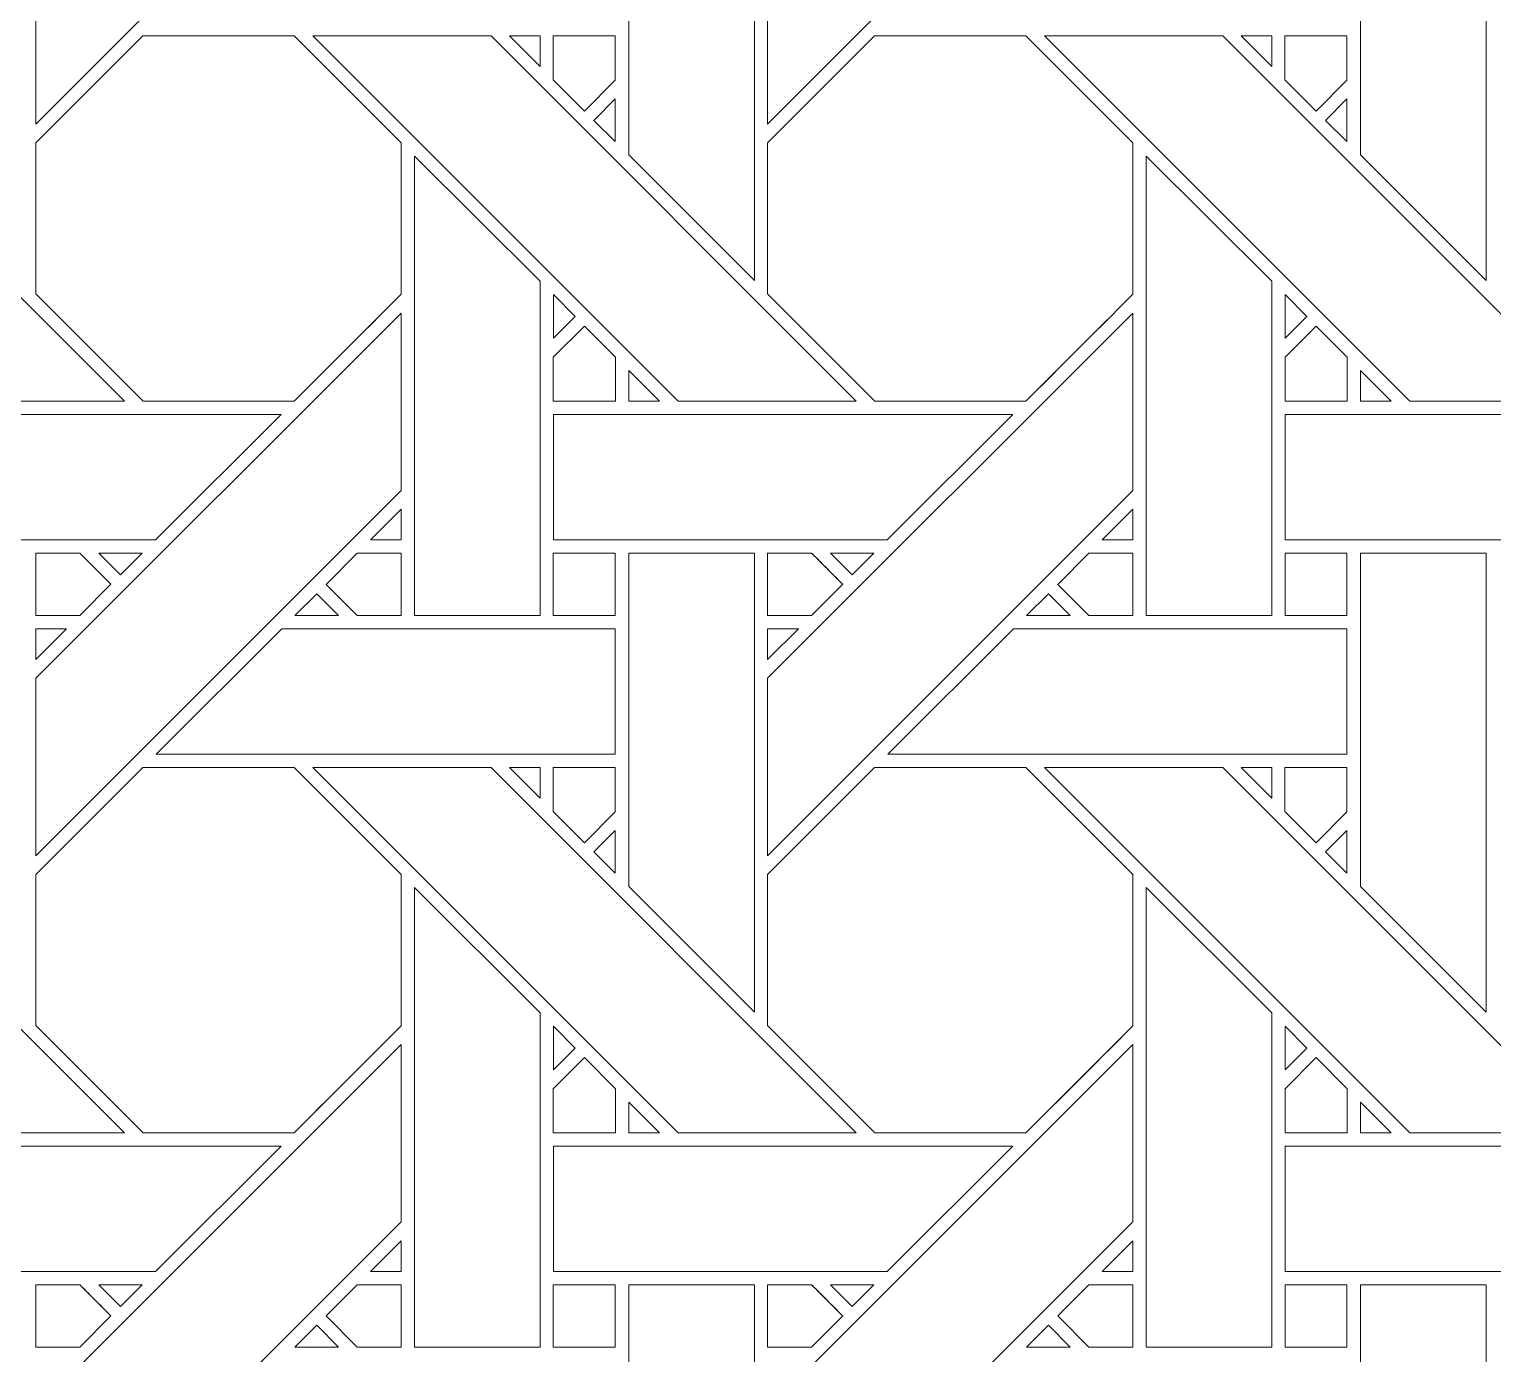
# Model space of a CAD drawing. Header units: inches. Extents: x 6.4 to 18.4, y 3.1 to 15.1.
# Drawn here: x 8.817 to 10.714, y 6.2 to 7.917 of the extents above; entities that cross this region are included whole.
import ezdxf

# ---------------------------------------------------------------- set-up
doc = ezdxf.new("R2010")
doc.units = ezdxf.units.IN
doc.header["$MEASUREMENT"] = 0
doc.layers.add('Design', color=7, linetype='Continuous', lineweight=0)

msp = doc.modelspace()

# ---------------------------------------------------------------- linework, layer by layer
at = {"layer": 'Design'}
for points, knots in [([(12.3829, 15.0948), (9.0691, 15.0948), (6.3829, 12.4085), (6.3829, 9.0948), (6.3829, 5.7811), (9.0691, 3.0948), (12.3829, 3.0948), (15.6966, 3.0948), (18.3829, 5.7811), (18.3829, 9.0948), (18.3829, 12.4085), (15.6966, 15.0948), (12.3829, 15.0948)], [0, 0, 0, 0, 1, 1, 1, 2, 2, 2, 3, 3, 3, 4, 4, 4, 4]), ([(7.1147, 9.1386), (7.1147, 9.1386), (7.1147, 9.0948), (7.1147, 9.0948), (7.1147, 6.1852), (9.4733, 3.8266), (12.3829, 3.8266), (15.2764, 3.8266), (17.6251, 6.1594), (17.6508, 9.0469), (17.6509, 9.0551), (17.651, 9.1386), (17.651, 9.1386), (17.651, 9.1386), (7.1147, 9.1386), (7.1147, 9.1386)], [0, 0, 0, 0, 1, 1, 1, 2, 2, 2, 3, 3, 3, 4, 4, 4, 5, 5, 5, 5]), ([(9.2992, 8.2679), (9.2992, 8.2679), (8.8255, 7.7943), (8.8255, 7.7943), (8.8255, 7.7943), (8.8255, 8.0244), (8.8255, 8.0244), (8.8255, 8.0244), (9.2992, 8.498), (9.2992, 8.498), (9.2992, 8.498), (9.2992, 8.2679), (9.2992, 8.2679)], [0, 0, 0, 0, 1, 1, 1, 2, 2, 2, 3, 3, 3, 4, 4, 4, 4]), ([(10.2479, 8.2679), (10.2479, 8.2679), (9.7742, 7.7943), (9.7742, 7.7943), (9.7742, 7.7943), (9.7742, 8.0244), (9.7742, 8.0244), (9.7742, 8.0244), (10.2479, 8.498), (10.2479, 8.498), (10.2479, 8.498), (10.2479, 8.2679), (10.2479, 8.2679)], [0, 0, 0, 0, 1, 1, 1, 2, 2, 2, 3, 3, 3, 4, 4, 4, 4]), ([(9.5942, 7.7543), (9.5942, 7.7543), (9.5942, 8.1865), (9.5942, 8.1865), (9.5942, 8.1865), (9.7571, 8.1865), (9.7571, 8.1865), (9.7571, 8.1865), (9.7571, 7.5914), (9.7571, 7.5914), (9.7571, 7.5914), (9.5942, 7.7543), (9.5942, 7.7543)], [0, 0, 0, 0, 1, 1, 1, 2, 2, 2, 3, 3, 3, 4, 4, 4, 4]), ([(10.5429, 7.7543), (10.5429, 7.7543), (10.5429, 8.1865), (10.5429, 8.1865), (10.5429, 8.1865), (10.7058, 8.1865), (10.7058, 8.1865), (10.7058, 8.1865), (10.7058, 7.5914), (10.7058, 7.5914), (10.7058, 7.5914), (10.5429, 7.7543), (10.5429, 7.7543)], [0, 0, 0, 0, 1, 1, 1, 2, 2, 2, 3, 3, 3, 4, 4, 4, 4]), ([(8.9405, 7.435), (8.9405, 7.435), (8.7095, 7.435), (8.7095, 7.435), (8.7095, 7.435), (8.2359, 7.9086), (8.2359, 7.9086), (8.2359, 7.9086), (8.4669, 7.9086), (8.4669, 7.9086), (8.4669, 7.9086), (8.9405, 7.435), (8.9405, 7.435)], [0, 0, 0, 0, 1, 1, 1, 2, 2, 2, 3, 3, 3, 4, 4, 4, 4]), ([(9.1604, 7.435), (9.1604, 7.435), (8.9647, 7.435), (8.9647, 7.435), (8.9647, 7.435), (8.8255, 7.5742), (8.8255, 7.5742), (8.8255, 7.5742), (8.8255, 7.7699), (8.8255, 7.7699), (8.8255, 7.7699), (8.9642, 7.9086), (8.9642, 7.9086), (8.9642, 7.9086), (9.1604, 7.9086), (9.1604, 7.9086), (9.1604, 7.9086), (9.2991, 7.7699), (9.2991, 7.7699), (9.2991, 7.7699), (9.2991, 7.5737), (9.2991, 7.5737), (9.2813, 7.5557), (9.1694, 7.444), (9.1604, 7.435)], [0, 0, 0, 0, 1, 1, 1, 2, 2, 2, 3, 3, 3, 4, 4, 4, 5, 5, 5, 6, 6, 6, 7, 7, 7, 8, 8, 8, 8]), ([(9.1604, 7.9086), (9.1604, 7.9086), (9.2991, 7.7699), (9.2991, 7.7699), (9.2991, 7.7699), (9.2991, 7.5737), (9.2991, 7.5737), (9.2812, 7.5556), (9.1693, 7.4439), (9.1604, 7.435), (9.1604, 7.435), (8.9647, 7.435), (8.9647, 7.435), (8.9647, 7.435), (8.8255, 7.5742), (8.8255, 7.5742), (8.8255, 7.5742), (8.8255, 7.7699), (8.8255, 7.7699), (8.8255, 7.7699), (8.9642, 7.9086), (8.9642, 7.9086), (8.9642, 7.9086), (9.1604, 7.9086), (9.1604, 7.9086)], [0, 0, 0, 0, 1, 1, 1, 2, 2, 2, 3, 3, 3, 4, 4, 4, 5, 5, 5, 6, 6, 6, 7, 7, 7, 8, 8, 8, 8]), ([(9.8892, 7.435), (9.8892, 7.435), (9.6582, 7.435), (9.6582, 7.435), (9.6582, 7.435), (9.1846, 7.9086), (9.1846, 7.9086), (9.1846, 7.9086), (9.4156, 7.9086), (9.4156, 7.9086), (9.4156, 7.9086), (9.8892, 7.435), (9.8892, 7.435)], [0, 0, 0, 0, 1, 1, 1, 2, 2, 2, 3, 3, 3, 4, 4, 4, 4]), ([(9.4397, 7.9086), (9.4397, 7.9086), (9.4791, 7.9086), (9.4791, 7.9086), (9.4791, 7.9086), (9.4791, 7.8688), (9.4791, 7.8688), (9.4791, 7.8688), (9.4397, 7.9086), (9.4397, 7.9086)], [0, 0, 0, 0, 1, 1, 1, 2, 2, 2, 3, 3, 3, 3]), ([(9.4963, 7.8514), (9.4963, 7.8514), (9.4963, 7.9086), (9.4963, 7.9086), (9.4963, 7.9086), (9.5766, 7.9086), (9.5766, 7.9086), (9.5766, 7.9086), (9.5766, 7.851), (9.5766, 7.851), (9.5766, 7.851), (9.5366, 7.8111), (9.5366, 7.8111), (9.5366, 7.8111), (9.4963, 7.8514), (9.4963, 7.8514)], [0, 0, 0, 0, 1, 1, 1, 2, 2, 2, 3, 3, 3, 4, 4, 4, 5, 5, 5, 5]), ([(9.5766, 7.851), (9.5766, 7.851), (9.5366, 7.8111), (9.5366, 7.8111), (9.5366, 7.8111), (9.4963, 7.8514), (9.4963, 7.8514), (9.4963, 7.8514), (9.4963, 7.9086), (9.4963, 7.9086), (9.4963, 7.9086), (9.5766, 7.9086), (9.5766, 7.9086), (9.5766, 7.9086), (9.5766, 7.851), (9.5766, 7.851)], [0, 0, 0, 0, 1, 1, 1, 2, 2, 2, 3, 3, 3, 4, 4, 4, 5, 5, 5, 5]), ([(10.1091, 7.435), (10.1091, 7.435), (9.9134, 7.435), (9.9134, 7.435), (9.9134, 7.435), (9.7742, 7.5742), (9.7742, 7.5742), (9.7742, 7.5742), (9.7742, 7.7699), (9.7742, 7.7699), (9.7742, 7.7699), (9.9129, 7.9086), (9.9129, 7.9086), (9.9129, 7.9086), (10.1091, 7.9086), (10.1091, 7.9086), (10.1091, 7.9086), (10.2478, 7.7699), (10.2478, 7.7699), (10.2478, 7.7699), (10.2478, 7.5737), (10.2478, 7.5737), (10.23, 7.5557), (10.1181, 7.444), (10.1091, 7.435)], [0, 0, 0, 0, 1, 1, 1, 2, 2, 2, 3, 3, 3, 4, 4, 4, 5, 5, 5, 6, 6, 6, 7, 7, 7, 8, 8, 8, 8]), ([(10.1091, 7.9086), (10.1091, 7.9086), (10.2478, 7.7699), (10.2478, 7.7699), (10.2478, 7.7699), (10.2478, 7.5737), (10.2478, 7.5737), (10.2301, 7.5558), (10.1182, 7.444), (10.1091, 7.435), (10.1091, 7.435), (9.9134, 7.435), (9.9134, 7.435), (9.9134, 7.435), (9.7742, 7.5742), (9.7742, 7.5742), (9.7742, 7.5742), (9.7742, 7.7699), (9.7742, 7.7699), (9.7742, 7.7699), (9.9129, 7.9086), (9.9129, 7.9086), (9.9129, 7.9086), (10.1091, 7.9086), (10.1091, 7.9086)], [0, 0, 0, 0, 1, 1, 1, 2, 2, 2, 3, 3, 3, 4, 4, 4, 5, 5, 5, 6, 6, 6, 7, 7, 7, 8, 8, 8, 8]), ([(10.838, 7.435), (10.838, 7.435), (10.6069, 7.435), (10.6069, 7.435), (10.6069, 7.435), (10.1334, 7.9086), (10.1334, 7.9086), (10.1334, 7.9086), (10.3643, 7.9086), (10.3643, 7.9086), (10.3643, 7.9086), (10.838, 7.435), (10.838, 7.435)], [0, 0, 0, 0, 1, 1, 1, 2, 2, 2, 3, 3, 3, 4, 4, 4, 4]), ([(10.3884, 7.9086), (10.3884, 7.9086), (10.4279, 7.9086), (10.4279, 7.9086), (10.4279, 7.9086), (10.4279, 7.8688), (10.4279, 7.8688), (10.4279, 7.8688), (10.3884, 7.9086), (10.3884, 7.9086)], [0, 0, 0, 0, 1, 1, 1, 2, 2, 2, 3, 3, 3, 3]), ([(10.5253, 7.9086), (10.5253, 7.9086), (10.5253, 7.851), (10.5253, 7.851), (10.5253, 7.851), (10.4854, 7.8111), (10.4854, 7.8111), (10.4854, 7.8111), (10.445, 7.8514), (10.445, 7.8514), (10.445, 7.8514), (10.445, 7.9086), (10.445, 7.9086), (10.445, 7.9086), (10.5253, 7.9086), (10.5253, 7.9086)], [0, 0, 0, 0, 1, 1, 1, 2, 2, 2, 3, 3, 3, 4, 4, 4, 5, 5, 5, 5]), ([(10.5253, 7.851), (10.5253, 7.851), (10.4854, 7.8111), (10.4854, 7.8111), (10.4854, 7.8111), (10.445, 7.8514), (10.445, 7.8514), (10.445, 7.8514), (10.445, 7.9086), (10.445, 7.9086), (10.445, 7.9086), (10.5253, 7.9086), (10.5253, 7.9086), (10.5253, 7.9086), (10.5253, 7.851), (10.5253, 7.851)], [0, 0, 0, 0, 1, 1, 1, 2, 2, 2, 3, 3, 3, 4, 4, 4, 5, 5, 5, 5]), ([(9.5766, 7.8268), (9.5766, 7.8268), (9.5766, 7.7716), (9.5766, 7.7716), (9.5766, 7.7716), (9.5488, 7.799), (9.5488, 7.799), (9.5488, 7.799), (9.5766, 7.8268), (9.5766, 7.8268)], [0, 0, 0, 0, 1, 1, 1, 2, 2, 2, 3, 3, 3, 3]), ([(10.5253, 7.8268), (10.5253, 7.8268), (10.5253, 7.7716), (10.5253, 7.7716), (10.5253, 7.7716), (10.4976, 7.799), (10.4976, 7.799), (10.4976, 7.799), (10.5253, 7.8268), (10.5253, 7.8268)], [0, 0, 0, 0, 1, 1, 1, 2, 2, 2, 3, 3, 3, 3]), ([(9.3163, 7.157), (9.3163, 7.157), (9.3163, 7.7528), (9.3163, 7.7528), (9.3163, 7.7528), (9.4791, 7.5906), (9.4791, 7.5906), (9.4791, 7.5906), (9.4791, 7.157), (9.4791, 7.157), (9.4791, 7.157), (9.3163, 7.157), (9.3163, 7.157)], [0, 0, 0, 0, 1, 1, 1, 2, 2, 2, 3, 3, 3, 4, 4, 4, 4]), ([(10.265, 7.157), (10.265, 7.157), (10.265, 7.7528), (10.265, 7.7528), (10.265, 7.7528), (10.4278, 7.5906), (10.4278, 7.5906), (10.4278, 7.5906), (10.4278, 7.157), (10.4278, 7.157), (10.4278, 7.157), (10.265, 7.157), (10.265, 7.157)], [0, 0, 0, 0, 1, 1, 1, 2, 2, 2, 3, 3, 3, 4, 4, 4, 4]), ([(9.4964, 7.5164), (9.4964, 7.5164), (9.4964, 7.5732), (9.4964, 7.5732), (9.4964, 7.5732), (9.5246, 7.5446), (9.5246, 7.5446), (9.5246, 7.5446), (9.4964, 7.5164), (9.4964, 7.5164)], [0, 0, 0, 0, 1, 1, 1, 2, 2, 2, 3, 3, 3, 3]), ([(10.4451, 7.5164), (10.4451, 7.5164), (10.4451, 7.5732), (10.4451, 7.5732), (10.4451, 7.5732), (10.4733, 7.5446), (10.4733, 7.5446), (10.4733, 7.5446), (10.4451, 7.5164), (10.4451, 7.5164)], [0, 0, 0, 0, 1, 1, 1, 2, 2, 2, 3, 3, 3, 3]), ([(8.8255, 7.0756), (8.8255, 7.0756), (9.2992, 7.5492), (9.2992, 7.5492), (9.2992, 7.5492), (9.2992, 7.3192), (9.2992, 7.3192), (9.2992, 7.3192), (8.8255, 6.8455), (8.8255, 6.8455), (8.8255, 6.8455), (8.8255, 7.0756), (8.8255, 7.0756)], [0, 0, 0, 0, 1, 1, 1, 2, 2, 2, 3, 3, 3, 4, 4, 4, 4]), ([(10.2479, 7.3192), (10.2479, 7.3192), (9.7742, 6.8455), (9.7742, 6.8455), (9.7742, 6.8455), (9.7742, 7.0756), (9.7742, 7.0756), (9.7742, 7.0756), (10.2479, 7.5492), (10.2479, 7.5492), (10.2479, 7.5492), (10.2479, 7.3192), (10.2479, 7.3192)], [0, 0, 0, 0, 1, 1, 1, 2, 2, 2, 3, 3, 3, 4, 4, 4, 4]), ([(9.577, 7.4347), (9.577, 7.4347), (9.4963, 7.4347), (9.4963, 7.4347), (9.4963, 7.4347), (9.4963, 7.492), (9.4963, 7.492), (9.4963, 7.492), (9.5367, 7.5323), (9.5367, 7.5323), (9.5367, 7.5323), (9.577, 7.492), (9.577, 7.492), (9.577, 7.492), (9.577, 7.4347), (9.577, 7.4347)], [0, 0, 0, 0, 1, 1, 1, 2, 2, 2, 3, 3, 3, 4, 4, 4, 5, 5, 5, 5]), ([(9.5367, 7.5323), (9.5367, 7.5323), (9.577, 7.492), (9.577, 7.492), (9.577, 7.492), (9.577, 7.4347), (9.577, 7.4347), (9.577, 7.4347), (9.4963, 7.4347), (9.4963, 7.4347), (9.4963, 7.4347), (9.4963, 7.492), (9.4963, 7.492), (9.4963, 7.492), (9.5367, 7.5323), (9.5367, 7.5323)], [0, 0, 0, 0, 1, 1, 1, 2, 2, 2, 3, 3, 3, 4, 4, 4, 5, 5, 5, 5]), ([(10.5257, 7.4347), (10.5257, 7.4347), (10.4451, 7.4347), (10.4451, 7.4347), (10.4451, 7.4347), (10.4451, 7.492), (10.4451, 7.492), (10.4451, 7.492), (10.4854, 7.5323), (10.4854, 7.5323), (10.4854, 7.5323), (10.5257, 7.492), (10.5257, 7.492), (10.5257, 7.492), (10.5257, 7.4347), (10.5257, 7.4347)], [0, 0, 0, 0, 1, 1, 1, 2, 2, 2, 3, 3, 3, 4, 4, 4, 5, 5, 5, 5]), ([(10.4854, 7.5323), (10.4854, 7.5323), (10.5257, 7.492), (10.5257, 7.492), (10.5257, 7.492), (10.5257, 7.4347), (10.5257, 7.4347), (10.5257, 7.4347), (10.4451, 7.4347), (10.4451, 7.4347), (10.4451, 7.4347), (10.4451, 7.492), (10.4451, 7.492), (10.4451, 7.492), (10.4854, 7.5323), (10.4854, 7.5323)], [0, 0, 0, 0, 1, 1, 1, 2, 2, 2, 3, 3, 3, 4, 4, 4, 5, 5, 5, 5]), ([(9.5943, 7.4349), (9.5943, 7.4349), (9.5943, 7.4747), (9.5943, 7.4747), (9.5943, 7.4747), (9.634, 7.4349), (9.634, 7.4349), (9.634, 7.4349), (9.5943, 7.4349), (9.5943, 7.4349)], [0, 0, 0, 0, 1, 1, 1, 2, 2, 2, 3, 3, 3, 3]), ([(10.543, 7.4349), (10.543, 7.4349), (10.543, 7.4747), (10.543, 7.4747), (10.543, 7.4747), (10.5827, 7.4349), (10.5827, 7.4349), (10.5827, 7.4349), (10.543, 7.4349), (10.543, 7.4349)], [0, 0, 0, 0, 1, 1, 1, 2, 2, 2, 3, 3, 3, 3]), ([(8.5476, 7.255), (8.5476, 7.255), (8.5476, 7.4177), (8.5476, 7.4177), (8.5476, 7.4177), (9.1433, 7.4177), (9.1433, 7.4177), (9.1433, 7.4177), (8.9806, 7.255), (8.9806, 7.255), (8.9806, 7.255), (8.5476, 7.255), (8.5476, 7.255)], [0, 0, 0, 0, 1, 1, 1, 2, 2, 2, 3, 3, 3, 4, 4, 4, 4]), ([(10.0921, 7.4177), (10.0921, 7.4177), (9.9293, 7.255), (9.9293, 7.255), (9.9293, 7.255), (9.4964, 7.255), (9.4964, 7.255), (9.4964, 7.255), (9.4964, 7.4177), (9.4964, 7.4177), (9.4964, 7.4177), (10.0921, 7.4177), (10.0921, 7.4177)], [0, 0, 0, 0, 1, 1, 1, 2, 2, 2, 3, 3, 3, 4, 4, 4, 4]), ([(11.0408, 7.4177), (11.0408, 7.4177), (10.8781, 7.255), (10.8781, 7.255), (10.8781, 7.255), (10.4451, 7.255), (10.4451, 7.255), (10.4451, 7.255), (10.4451, 7.4177), (10.4451, 7.4177), (10.4451, 7.4177), (11.0408, 7.4177), (11.0408, 7.4177)], [0, 0, 0, 0, 1, 1, 1, 2, 2, 2, 3, 3, 3, 4, 4, 4, 4]), ([(9.2594, 7.255), (9.2594, 7.255), (9.2992, 7.2948), (9.2992, 7.2948), (9.2992, 7.2948), (9.2992, 7.255), (9.2992, 7.255), (9.2992, 7.255), (9.2594, 7.255), (9.2594, 7.255)], [0, 0, 0, 0, 1, 1, 1, 2, 2, 2, 3, 3, 3, 3]), ([(10.2479, 7.255), (10.2479, 7.255), (10.2081, 7.255), (10.2081, 7.255), (10.2081, 7.255), (10.2479, 7.2948), (10.2479, 7.2948), (10.2479, 7.2948), (10.2479, 7.255), (10.2479, 7.255)], [0, 0, 0, 0, 1, 1, 1, 2, 2, 2, 3, 3, 3, 3]), ([(8.8255, 7.2377), (8.8255, 7.2377), (8.8825, 7.2377), (8.8825, 7.2377), (8.8877, 7.2326), (8.9184, 7.2018), (8.9228, 7.1974), (8.9228, 7.1974), (8.8824, 7.1569), (8.8824, 7.1569), (8.8824, 7.1569), (8.8255, 7.1569), (8.8255, 7.1569), (8.8255, 7.1569), (8.8255, 7.2377), (8.8255, 7.2377)], [0, 0, 0, 0, 1, 1, 1, 2, 2, 2, 3, 3, 3, 4, 4, 4, 5, 5, 5, 5]), ([(8.9071, 7.2132), (8.913, 7.2073), (8.9187, 7.2015), (8.9228, 7.1974), (8.9228, 7.1974), (8.8824, 7.1569), (8.8824, 7.1569), (8.8824, 7.1569), (8.8255, 7.1569), (8.8255, 7.1569), (8.8255, 7.1569), (8.8255, 7.2377), (8.8255, 7.2377), (8.8255, 7.2377), (8.8825, 7.2377), (8.8825, 7.2377), (8.8879, 7.2324), (8.8978, 7.2225), (8.9071, 7.2132)], [0, 0, 0, 0, 1, 1, 1, 2, 2, 2, 3, 3, 3, 4, 4, 4, 5, 5, 5, 6, 6, 6, 6]), ([(8.9069, 7.2377), (8.9069, 7.2377), (8.9634, 7.2377), (8.9634, 7.2377), (8.9634, 7.2377), (8.9351, 7.2096), (8.9351, 7.2096), (8.9351, 7.2096), (8.9069, 7.2377), (8.9069, 7.2377)], [0, 0, 0, 0, 1, 1, 1, 2, 2, 2, 3, 3, 3, 3]), ([(9.2991, 7.1569), (9.2991, 7.1569), (9.242, 7.1569), (9.242, 7.1569), (9.242, 7.1569), (9.2017, 7.1973), (9.2017, 7.1973), (9.2017, 7.1973), (9.2421, 7.2377), (9.2421, 7.2377), (9.2421, 7.2377), (9.2991, 7.2377), (9.2991, 7.2377), (9.2991, 7.2377), (9.2991, 7.1569), (9.2991, 7.1569)], [0, 0, 0, 0, 1, 1, 1, 2, 2, 2, 3, 3, 3, 4, 4, 4, 5, 5, 5, 5]), ([(9.2017, 7.1973), (9.2017, 7.1973), (9.2421, 7.2377), (9.2421, 7.2377), (9.2421, 7.2377), (9.2991, 7.2377), (9.2991, 7.2377), (9.2991, 7.2377), (9.2991, 7.1569), (9.2991, 7.1569), (9.2991, 7.1569), (9.242, 7.1569), (9.242, 7.1569), (9.242, 7.1569), (9.2017, 7.1973), (9.2017, 7.1973)], [0, 0, 0, 0, 1, 1, 1, 2, 2, 2, 3, 3, 3, 4, 4, 4, 5, 5, 5, 5]), ([(9.4963, 7.1569), (9.4963, 7.1569), (9.4963, 7.2377), (9.4963, 7.2377), (9.4963, 7.2377), (9.5766, 7.2377), (9.5766, 7.2377), (9.5766, 7.2377), (9.5766, 7.1569), (9.5766, 7.1569), (9.5766, 7.1569), (9.4963, 7.1569), (9.4963, 7.1569)], [0, 0, 0, 0, 1, 1, 1, 2, 2, 2, 3, 3, 3, 4, 4, 4, 4]), ([(9.5766, 7.2377), (9.5766, 7.2377), (9.5766, 7.1569), (9.5766, 7.1569), (9.5766, 7.1569), (9.4963, 7.1569), (9.4963, 7.1569), (9.4963, 7.1569), (9.4963, 7.2377), (9.4963, 7.2377), (9.4963, 7.2377), (9.5766, 7.2377), (9.5766, 7.2377)], [0, 0, 0, 0, 1, 1, 1, 2, 2, 2, 3, 3, 3, 4, 4, 4, 4]), ([(9.7571, 7.2377), (9.7571, 7.2377), (9.7571, 6.6426), (9.7571, 6.6426), (9.7571, 6.6426), (9.5942, 6.8055), (9.5942, 6.8055), (9.5942, 6.8055), (9.5942, 7.2377), (9.5942, 7.2377), (9.5942, 7.2377), (9.7571, 7.2377), (9.7571, 7.2377)], [0, 0, 0, 0, 1, 1, 1, 2, 2, 2, 3, 3, 3, 4, 4, 4, 4]), ([(9.7742, 7.2377), (9.7742, 7.2377), (9.8313, 7.2377), (9.8313, 7.2377), (9.8364, 7.2326), (9.8672, 7.2018), (9.8716, 7.1974), (9.8716, 7.1974), (9.8312, 7.1569), (9.8312, 7.1569), (9.8312, 7.1569), (9.7742, 7.1569), (9.7742, 7.1569), (9.7742, 7.1569), (9.7742, 7.2377), (9.7742, 7.2377)], [0, 0, 0, 0, 1, 1, 1, 2, 2, 2, 3, 3, 3, 4, 4, 4, 5, 5, 5, 5]), ([(9.8716, 7.1974), (9.8716, 7.1974), (9.8312, 7.1569), (9.8312, 7.1569), (9.8312, 7.1569), (9.7742, 7.1569), (9.7742, 7.1569), (9.7742, 7.1569), (9.7742, 7.2377), (9.7742, 7.2377), (9.7742, 7.2377), (9.8313, 7.2377), (9.8313, 7.2377), (9.8367, 7.2323), (9.8716, 7.1974), (9.8716, 7.1974)], [0, 0, 0, 0, 1, 1, 1, 2, 2, 2, 3, 3, 3, 4, 4, 4, 5, 5, 5, 5]), ([(9.8556, 7.2377), (9.8556, 7.2377), (9.9121, 7.2377), (9.9121, 7.2377), (9.9121, 7.2377), (9.8838, 7.2096), (9.8838, 7.2096), (9.8838, 7.2096), (9.8556, 7.2377), (9.8556, 7.2377)], [0, 0, 0, 0, 1, 1, 1, 2, 2, 2, 3, 3, 3, 3]), ([(10.2479, 7.1569), (10.2479, 7.1569), (10.1907, 7.1569), (10.1907, 7.1569), (10.1907, 7.1569), (10.1504, 7.1973), (10.1504, 7.1973), (10.1504, 7.1973), (10.1908, 7.2377), (10.1908, 7.2377), (10.1908, 7.2377), (10.2479, 7.2377), (10.2479, 7.2377), (10.2479, 7.2377), (10.2479, 7.1569), (10.2479, 7.1569)], [0, 0, 0, 0, 1, 1, 1, 2, 2, 2, 3, 3, 3, 4, 4, 4, 5, 5, 5, 5]), ([(10.1504, 7.1973), (10.1504, 7.1973), (10.1908, 7.2377), (10.1908, 7.2377), (10.1908, 7.2377), (10.2479, 7.2377), (10.2479, 7.2377), (10.2479, 7.2377), (10.2479, 7.1569), (10.2479, 7.1569), (10.2479, 7.1569), (10.1907, 7.1569), (10.1907, 7.1569), (10.1907, 7.1569), (10.1504, 7.1973), (10.1504, 7.1973)], [0, 0, 0, 0, 1, 1, 1, 2, 2, 2, 3, 3, 3, 4, 4, 4, 5, 5, 5, 5]), ([(10.4451, 7.1569), (10.4451, 7.1569), (10.4451, 7.2377), (10.4451, 7.2377), (10.4451, 7.2377), (10.5253, 7.2377), (10.5253, 7.2377), (10.5253, 7.2377), (10.5253, 7.1569), (10.5253, 7.1569), (10.5253, 7.1569), (10.4451, 7.1569), (10.4451, 7.1569)], [0, 0, 0, 0, 1, 1, 1, 2, 2, 2, 3, 3, 3, 4, 4, 4, 4]), ([(10.5253, 7.2377), (10.5253, 7.2377), (10.5253, 7.1569), (10.5253, 7.1569), (10.5253, 7.1569), (10.4451, 7.1569), (10.4451, 7.1569), (10.4451, 7.1569), (10.4451, 7.2377), (10.4451, 7.2377), (10.4451, 7.2377), (10.5253, 7.2377), (10.5253, 7.2377)], [0, 0, 0, 0, 1, 1, 1, 2, 2, 2, 3, 3, 3, 4, 4, 4, 4]), ([(10.5429, 6.8055), (10.5429, 6.8055), (10.5429, 7.2377), (10.5429, 7.2377), (10.5429, 7.2377), (10.7058, 7.2377), (10.7058, 7.2377), (10.7058, 7.2377), (10.7058, 6.6426), (10.7058, 6.6426), (10.7058, 6.6426), (10.5429, 6.8055), (10.5429, 6.8055)], [0, 0, 0, 0, 1, 1, 1, 2, 2, 2, 3, 3, 3, 4, 4, 4, 4]), ([(9.2178, 7.157), (9.2178, 7.157), (9.1613, 7.157), (9.1613, 7.157), (9.1613, 7.157), (9.1896, 7.1852), (9.1896, 7.1852), (9.1896, 7.1852), (9.2178, 7.157), (9.2178, 7.157)], [0, 0, 0, 0, 1, 1, 1, 2, 2, 2, 3, 3, 3, 3]), ([(10.1666, 7.157), (10.1666, 7.157), (10.11, 7.157), (10.11, 7.157), (10.11, 7.157), (10.1383, 7.1852), (10.1383, 7.1852), (10.1383, 7.1852), (10.1666, 7.157), (10.1666, 7.157)], [0, 0, 0, 0, 1, 1, 1, 2, 2, 2, 3, 3, 3, 3]), ([(8.8653, 7.1398), (8.8653, 7.1398), (8.8255, 7.1), (8.8255, 7.1), (8.8255, 7.1), (8.8255, 7.1398), (8.8255, 7.1398), (8.8255, 7.1398), (8.8653, 7.1398), (8.8653, 7.1398)], [0, 0, 0, 0, 1, 1, 1, 2, 2, 2, 3, 3, 3, 3]), ([(9.1442, 7.1398), (9.1442, 7.1398), (9.5766, 7.1398), (9.5766, 7.1398), (9.5766, 7.1398), (9.5766, 6.977), (9.5766, 6.977), (9.5766, 6.977), (8.9813, 6.977), (8.9813, 6.977), (8.9813, 6.977), (9.1442, 7.1398), (9.1442, 7.1398)], [0, 0, 0, 0, 1, 1, 1, 2, 2, 2, 3, 3, 3, 4, 4, 4, 4]), ([(9.8141, 7.1398), (9.8141, 7.1398), (9.7742, 7.1), (9.7742, 7.1), (9.7742, 7.1), (9.7742, 7.1398), (9.7742, 7.1398), (9.7742, 7.1398), (9.8141, 7.1398), (9.8141, 7.1398)], [0, 0, 0, 0, 1, 1, 1, 2, 2, 2, 3, 3, 3, 3]), ([(10.5253, 7.1398), (10.5253, 7.1398), (10.5253, 6.977), (10.5253, 6.977), (10.5253, 6.977), (9.93, 6.977), (9.93, 6.977), (9.93, 6.977), (10.0929, 7.1398), (10.0929, 7.1398), (10.0929, 7.1398), (10.5253, 7.1398), (10.5253, 7.1398)], [0, 0, 0, 0, 1, 1, 1, 2, 2, 2, 3, 3, 3, 4, 4, 4, 4]), ([(8.2359, 6.9599), (8.2359, 6.9599), (8.4669, 6.9599), (8.4669, 6.9599), (8.4669, 6.9599), (8.9405, 6.4862), (8.9405, 6.4862), (8.9405, 6.4862), (8.7095, 6.4862), (8.7095, 6.4862), (8.7095, 6.4862), (8.2359, 6.9599), (8.2359, 6.9599)], [0, 0, 0, 0, 1, 1, 1, 2, 2, 2, 3, 3, 3, 4, 4, 4, 4]), ([(8.8255, 6.6255), (8.8255, 6.6255), (8.8255, 6.8211), (8.8255, 6.8211), (8.8255, 6.8211), (8.9642, 6.9598), (8.9642, 6.9598), (8.9642, 6.9598), (9.1604, 6.9598), (9.1604, 6.9598), (9.1604, 6.9598), (9.2991, 6.8211), (9.2991, 6.8211), (9.2991, 6.8211), (9.2991, 6.6249), (9.2991, 6.6249), (9.2813, 6.607), (9.1694, 6.4952), (9.1604, 6.4862), (9.1604, 6.4862), (8.9647, 6.4862), (8.9647, 6.4862), (8.9647, 6.4862), (8.8255, 6.6255), (8.8255, 6.6255)], [0, 0, 0, 0, 1, 1, 1, 2, 2, 2, 3, 3, 3, 4, 4, 4, 5, 5, 5, 6, 6, 6, 7, 7, 7, 8, 8, 8, 8]), ([(8.8255, 6.8211), (8.8255, 6.8211), (8.9642, 6.9598), (8.9642, 6.9598), (8.9642, 6.9598), (9.1604, 6.9598), (9.1604, 6.9598), (9.1604, 6.9598), (9.2991, 6.8211), (9.2991, 6.8211), (9.2991, 6.8211), (9.2991, 6.6249), (9.2991, 6.6249), (9.2811, 6.6068), (9.1693, 6.4951), (9.1604, 6.4862), (9.1604, 6.4862), (8.9647, 6.4862), (8.9647, 6.4862), (8.9647, 6.4862), (8.8255, 6.6255), (8.8255, 6.6255), (8.8255, 6.6255), (8.8255, 6.8211), (8.8255, 6.8211)], [0, 0, 0, 0, 1, 1, 1, 2, 2, 2, 3, 3, 3, 4, 4, 4, 5, 5, 5, 6, 6, 6, 7, 7, 7, 8, 8, 8, 8]), ([(9.1846, 6.9599), (9.1846, 6.9599), (9.4156, 6.9599), (9.4156, 6.9599), (9.4156, 6.9599), (9.8892, 6.4862), (9.8892, 6.4862), (9.8892, 6.4862), (9.6582, 6.4862), (9.6582, 6.4862), (9.6582, 6.4862), (9.1846, 6.9599), (9.1846, 6.9599)], [0, 0, 0, 0, 1, 1, 1, 2, 2, 2, 3, 3, 3, 4, 4, 4, 4]), ([(9.4791, 6.9599), (9.4791, 6.9599), (9.4791, 6.92), (9.4791, 6.92), (9.4791, 6.92), (9.4397, 6.9599), (9.4397, 6.9599), (9.4397, 6.9599), (9.4791, 6.9599), (9.4791, 6.9599)], [0, 0, 0, 0, 1, 1, 1, 2, 2, 2, 3, 3, 3, 3]), ([(9.4963, 6.9027), (9.4963, 6.9027), (9.4963, 6.9599), (9.4963, 6.9599), (9.4963, 6.9599), (9.5766, 6.9599), (9.5766, 6.9599), (9.5766, 6.9599), (9.5766, 6.9023), (9.5766, 6.9023), (9.5766, 6.9023), (9.5366, 6.8623), (9.5366, 6.8623), (9.5366, 6.8623), (9.4963, 6.9027), (9.4963, 6.9027)], [0, 0, 0, 0, 1, 1, 1, 2, 2, 2, 3, 3, 3, 4, 4, 4, 5, 5, 5, 5]), ([(9.5366, 6.8623), (9.5366, 6.8623), (9.4963, 6.9027), (9.4963, 6.9027), (9.4963, 6.9027), (9.4963, 6.9599), (9.4963, 6.9599), (9.4963, 6.9599), (9.5766, 6.9599), (9.5766, 6.9599), (9.5766, 6.9599), (9.5766, 6.9023), (9.5766, 6.9023), (9.5766, 6.9023), (9.5366, 6.8623), (9.5366, 6.8623)], [0, 0, 0, 0, 1, 1, 1, 2, 2, 2, 3, 3, 3, 4, 4, 4, 5, 5, 5, 5]), ([(10.1091, 6.4862), (10.1091, 6.4862), (9.9134, 6.4862), (9.9134, 6.4862), (9.9134, 6.4862), (9.7742, 6.6255), (9.7742, 6.6255), (9.7742, 6.6255), (9.7742, 6.8211), (9.7742, 6.8211), (9.7742, 6.8211), (9.9129, 6.9598), (9.9129, 6.9598), (9.9129, 6.9598), (10.1091, 6.9598), (10.1091, 6.9598), (10.1091, 6.9598), (10.2478, 6.8211), (10.2478, 6.8211), (10.2478, 6.8211), (10.2478, 6.6249), (10.2478, 6.6249), (10.23, 6.607), (10.1181, 6.4952), (10.1091, 6.4862)], [0, 0, 0, 0, 1, 1, 1, 2, 2, 2, 3, 3, 3, 4, 4, 4, 5, 5, 5, 6, 6, 6, 7, 7, 7, 8, 8, 8, 8]), ([(9.7742, 6.6255), (9.7742, 6.6255), (9.7742, 6.8211), (9.7742, 6.8211), (9.7742, 6.8211), (9.9129, 6.9598), (9.9129, 6.9598), (9.9129, 6.9598), (10.1091, 6.9598), (10.1091, 6.9598), (10.1091, 6.9598), (10.2478, 6.8211), (10.2478, 6.8211), (10.2478, 6.8211), (10.2478, 6.6249), (10.2478, 6.6249), (10.2297, 6.6066), (10.1178, 6.4949), (10.1091, 6.4862), (10.1091, 6.4862), (9.9134, 6.4862), (9.9134, 6.4862), (9.9134, 6.4862), (9.7742, 6.6255), (9.7742, 6.6255)], [0, 0, 0, 0, 1, 1, 1, 2, 2, 2, 3, 3, 3, 4, 4, 4, 5, 5, 5, 6, 6, 6, 7, 7, 7, 8, 8, 8, 8]), ([(10.1334, 6.9599), (10.1334, 6.9599), (10.3643, 6.9599), (10.3643, 6.9599), (10.3643, 6.9599), (10.838, 6.4862), (10.838, 6.4862), (10.838, 6.4862), (10.6069, 6.4862), (10.6069, 6.4862), (10.6069, 6.4862), (10.1334, 6.9599), (10.1334, 6.9599)], [0, 0, 0, 0, 1, 1, 1, 2, 2, 2, 3, 3, 3, 4, 4, 4, 4]), ([(10.3884, 6.9599), (10.3884, 6.9599), (10.4279, 6.9599), (10.4279, 6.9599), (10.4279, 6.9599), (10.4279, 6.9201), (10.4279, 6.9201), (10.4279, 6.9201), (10.3884, 6.9599), (10.3884, 6.9599)], [0, 0, 0, 0, 1, 1, 1, 2, 2, 2, 3, 3, 3, 3]), ([(10.5253, 6.9599), (10.5253, 6.9599), (10.5253, 6.9023), (10.5253, 6.9023), (10.5253, 6.9023), (10.4854, 6.8623), (10.4854, 6.8623), (10.4854, 6.8623), (10.445, 6.9027), (10.445, 6.9027), (10.445, 6.9027), (10.445, 6.9599), (10.445, 6.9599), (10.445, 6.9599), (10.5253, 6.9599), (10.5253, 6.9599)], [0, 0, 0, 0, 1, 1, 1, 2, 2, 2, 3, 3, 3, 4, 4, 4, 5, 5, 5, 5]), ([(10.5253, 6.9023), (10.5253, 6.9023), (10.4854, 6.8623), (10.4854, 6.8623), (10.4854, 6.8623), (10.445, 6.9027), (10.445, 6.9027), (10.445, 6.9027), (10.445, 6.9599), (10.445, 6.9599), (10.445, 6.9599), (10.5253, 6.9599), (10.5253, 6.9599), (10.5253, 6.9599), (10.5253, 6.9023), (10.5253, 6.9023)], [0, 0, 0, 0, 1, 1, 1, 2, 2, 2, 3, 3, 3, 4, 4, 4, 5, 5, 5, 5]), ([(9.5766, 6.878), (9.5766, 6.878), (9.5766, 6.8229), (9.5766, 6.8229), (9.5766, 6.8229), (9.5488, 6.8503), (9.5488, 6.8503), (9.5488, 6.8503), (9.5766, 6.878), (9.5766, 6.878)], [0, 0, 0, 0, 1, 1, 1, 2, 2, 2, 3, 3, 3, 3]), ([(10.5253, 6.878), (10.5253, 6.878), (10.5253, 6.8229), (10.5253, 6.8229), (10.5253, 6.8229), (10.4976, 6.8503), (10.4976, 6.8503), (10.4976, 6.8503), (10.5253, 6.878), (10.5253, 6.878)], [0, 0, 0, 0, 1, 1, 1, 2, 2, 2, 3, 3, 3, 3]), ([(9.4791, 6.6419), (9.4791, 6.6419), (9.4791, 6.2082), (9.4791, 6.2082), (9.4791, 6.2082), (9.3163, 6.2082), (9.3163, 6.2082), (9.3163, 6.2082), (9.3163, 6.8041), (9.3163, 6.8041), (9.3163, 6.8041), (9.4791, 6.6419), (9.4791, 6.6419)], [0, 0, 0, 0, 1, 1, 1, 2, 2, 2, 3, 3, 3, 4, 4, 4, 4]), ([(10.4278, 6.6419), (10.4278, 6.6419), (10.4278, 6.2082), (10.4278, 6.2082), (10.4278, 6.2082), (10.265, 6.2082), (10.265, 6.2082), (10.265, 6.2082), (10.265, 6.8041), (10.265, 6.8041), (10.265, 6.8041), (10.4278, 6.6419), (10.4278, 6.6419)], [0, 0, 0, 0, 1, 1, 1, 2, 2, 2, 3, 3, 3, 4, 4, 4, 4]), ([(9.4964, 6.5677), (9.4964, 6.5677), (9.4964, 6.6244), (9.4964, 6.6244), (9.4964, 6.6244), (9.5246, 6.5958), (9.5246, 6.5958), (9.5246, 6.5958), (9.4964, 6.5677), (9.4964, 6.5677)], [0, 0, 0, 0, 1, 1, 1, 2, 2, 2, 3, 3, 3, 3]), ([(10.4733, 6.5958), (10.4733, 6.5958), (10.4451, 6.5677), (10.4451, 6.5677), (10.4451, 6.5677), (10.4451, 6.6244), (10.4451, 6.6244), (10.4451, 6.6244), (10.4733, 6.5958), (10.4733, 6.5958)], [0, 0, 0, 0, 1, 1, 1, 2, 2, 2, 3, 3, 3, 3]), ([(8.8255, 6.1269), (8.8255, 6.1269), (9.2992, 6.6005), (9.2992, 6.6005), (9.2992, 6.6005), (9.2992, 6.3705), (9.2992, 6.3705), (9.2992, 6.3705), (8.8255, 5.8968), (8.8255, 5.8968), (8.8255, 5.8968), (8.8255, 6.1269), (8.8255, 6.1269)], [0, 0, 0, 0, 1, 1, 1, 2, 2, 2, 3, 3, 3, 4, 4, 4, 4]), ([(9.7742, 6.1269), (9.7742, 6.1269), (10.2479, 6.6005), (10.2479, 6.6005), (10.2479, 6.6005), (10.2479, 6.3705), (10.2479, 6.3705), (10.2479, 6.3705), (9.7742, 5.8968), (9.7742, 5.8968), (9.7742, 5.8968), (9.7742, 6.1269), (9.7742, 6.1269)], [0, 0, 0, 0, 1, 1, 1, 2, 2, 2, 3, 3, 3, 4, 4, 4, 4]), ([(9.577, 6.486), (9.577, 6.486), (9.4963, 6.486), (9.4963, 6.486), (9.4963, 6.486), (9.4963, 6.5433), (9.4963, 6.5433), (9.4963, 6.5433), (9.5367, 6.5836), (9.5367, 6.5836), (9.5367, 6.5836), (9.577, 6.5433), (9.577, 6.5433), (9.577, 6.5433), (9.577, 6.486), (9.577, 6.486)], [0, 0, 0, 0, 1, 1, 1, 2, 2, 2, 3, 3, 3, 4, 4, 4, 5, 5, 5, 5]), ([(9.5367, 6.5836), (9.5367, 6.5836), (9.577, 6.5433), (9.577, 6.5433), (9.577, 6.5433), (9.577, 6.486), (9.577, 6.486), (9.577, 6.486), (9.4963, 6.486), (9.4963, 6.486), (9.4963, 6.486), (9.4963, 6.5433), (9.4963, 6.5433), (9.4963, 6.5433), (9.5367, 6.5836), (9.5367, 6.5836)], [0, 0, 0, 0, 1, 1, 1, 2, 2, 2, 3, 3, 3, 4, 4, 4, 5, 5, 5, 5]), ([(10.5257, 6.486), (10.5257, 6.486), (10.4451, 6.486), (10.4451, 6.486), (10.4451, 6.486), (10.4451, 6.5433), (10.4451, 6.5433), (10.4451, 6.5433), (10.4854, 6.5836), (10.4854, 6.5836), (10.4854, 6.5836), (10.5257, 6.5433), (10.5257, 6.5433), (10.5257, 6.5433), (10.5257, 6.486), (10.5257, 6.486)], [0, 0, 0, 0, 1, 1, 1, 2, 2, 2, 3, 3, 3, 4, 4, 4, 5, 5, 5, 5]), ([(10.4451, 6.5433), (10.4451, 6.5433), (10.4854, 6.5836), (10.4854, 6.5836), (10.4854, 6.5836), (10.5257, 6.5433), (10.5257, 6.5433), (10.5257, 6.5433), (10.5257, 6.486), (10.5257, 6.486), (10.5257, 6.486), (10.4451, 6.486), (10.4451, 6.486), (10.4451, 6.486), (10.4451, 6.5433), (10.4451, 6.5433)], [0, 0, 0, 0, 1, 1, 1, 2, 2, 2, 3, 3, 3, 4, 4, 4, 5, 5, 5, 5]), ([(9.634, 6.4862), (9.634, 6.4862), (9.5943, 6.4862), (9.5943, 6.4862), (9.5943, 6.4862), (9.5943, 6.526), (9.5943, 6.526), (9.5943, 6.526), (9.634, 6.4862), (9.634, 6.4862)], [0, 0, 0, 0, 1, 1, 1, 2, 2, 2, 3, 3, 3, 3]), ([(10.5827, 6.4862), (10.5827, 6.4862), (10.543, 6.4862), (10.543, 6.4862), (10.543, 6.4862), (10.543, 6.526), (10.543, 6.526), (10.543, 6.526), (10.5827, 6.4862), (10.5827, 6.4862)], [0, 0, 0, 0, 1, 1, 1, 2, 2, 2, 3, 3, 3, 3]), ([(8.5476, 6.3063), (8.5476, 6.3063), (8.5476, 6.469), (8.5476, 6.469), (8.5476, 6.469), (9.1433, 6.469), (9.1433, 6.469), (9.1433, 6.469), (8.9806, 6.3063), (8.9806, 6.3063), (8.9806, 6.3063), (8.5476, 6.3063), (8.5476, 6.3063)], [0, 0, 0, 0, 1, 1, 1, 2, 2, 2, 3, 3, 3, 4, 4, 4, 4]), ([(9.4964, 6.3063), (9.4964, 6.3063), (9.4964, 6.469), (9.4964, 6.469), (9.4964, 6.469), (10.0921, 6.469), (10.0921, 6.469), (10.0921, 6.469), (9.9293, 6.3063), (9.9293, 6.3063), (9.9293, 6.3063), (9.4964, 6.3063), (9.4964, 6.3063)], [0, 0, 0, 0, 1, 1, 1, 2, 2, 2, 3, 3, 3, 4, 4, 4, 4]), ([(10.4451, 6.3063), (10.4451, 6.3063), (10.4451, 6.469), (10.4451, 6.469), (10.4451, 6.469), (11.0408, 6.469), (11.0408, 6.469), (11.0408, 6.469), (10.8781, 6.3063), (10.8781, 6.3063), (10.8781, 6.3063), (10.4451, 6.3063), (10.4451, 6.3063)], [0, 0, 0, 0, 1, 1, 1, 2, 2, 2, 3, 3, 3, 4, 4, 4, 4]), ([(9.2594, 6.3063), (9.2594, 6.3063), (9.2992, 6.3461), (9.2992, 6.3461), (9.2992, 6.3461), (9.2992, 6.3063), (9.2992, 6.3063), (9.2992, 6.3063), (9.2594, 6.3063), (9.2594, 6.3063)], [0, 0, 0, 0, 1, 1, 1, 2, 2, 2, 3, 3, 3, 3]), ([(10.2081, 6.3063), (10.2081, 6.3063), (10.2479, 6.3461), (10.2479, 6.3461), (10.2479, 6.3461), (10.2479, 6.3063), (10.2479, 6.3063), (10.2479, 6.3063), (10.2081, 6.3063), (10.2081, 6.3063)], [0, 0, 0, 0, 1, 1, 1, 2, 2, 2, 3, 3, 3, 3]), ([(8.8255, 6.289), (8.8255, 6.289), (8.8825, 6.289), (8.8825, 6.289), (8.8877, 6.2839), (8.9184, 6.2531), (8.9228, 6.2486), (8.9228, 6.2486), (8.8824, 6.2082), (8.8824, 6.2082), (8.8824, 6.2082), (8.8255, 6.2082), (8.8255, 6.2082), (8.8255, 6.2082), (8.8255, 6.289), (8.8255, 6.289)], [0, 0, 0, 0, 1, 1, 1, 2, 2, 2, 3, 3, 3, 4, 4, 4, 5, 5, 5, 5]), ([(8.9228, 6.2486), (8.9228, 6.2486), (8.8824, 6.2082), (8.8824, 6.2082), (8.8824, 6.2082), (8.8255, 6.2082), (8.8255, 6.2082), (8.8255, 6.2082), (8.8255, 6.289), (8.8255, 6.289), (8.8255, 6.289), (8.8825, 6.289), (8.8825, 6.289), (8.888, 6.2836), (8.9188, 6.2527), (8.9228, 6.2486)], [0, 0, 0, 0, 1, 1, 1, 2, 2, 2, 3, 3, 3, 4, 4, 4, 5, 5, 5, 5]), ([(8.9069, 6.289), (8.9069, 6.289), (8.9634, 6.289), (8.9634, 6.289), (8.9634, 6.289), (8.9351, 6.2608), (8.9351, 6.2608), (8.9351, 6.2608), (8.9069, 6.289), (8.9069, 6.289)], [0, 0, 0, 0, 1, 1, 1, 2, 2, 2, 3, 3, 3, 3]), ([(9.2991, 6.2082), (9.2991, 6.2082), (9.242, 6.2082), (9.242, 6.2082), (9.242, 6.2082), (9.2017, 6.2486), (9.2017, 6.2486), (9.2017, 6.2486), (9.2421, 6.289), (9.2421, 6.289), (9.2421, 6.289), (9.2991, 6.289), (9.2991, 6.289), (9.2991, 6.289), (9.2991, 6.2082), (9.2991, 6.2082)], [0, 0, 0, 0, 1, 1, 1, 2, 2, 2, 3, 3, 3, 4, 4, 4, 5, 5, 5, 5]), ([(9.2017, 6.2486), (9.2017, 6.2486), (9.2421, 6.289), (9.2421, 6.289), (9.2421, 6.289), (9.2991, 6.289), (9.2991, 6.289), (9.2991, 6.289), (9.2991, 6.2082), (9.2991, 6.2082), (9.2991, 6.2082), (9.242, 6.2082), (9.242, 6.2082), (9.242, 6.2082), (9.2017, 6.2486), (9.2017, 6.2486)], [0, 0, 0, 0, 1, 1, 1, 2, 2, 2, 3, 3, 3, 4, 4, 4, 5, 5, 5, 5]), ([(9.4963, 6.2082), (9.4963, 6.2082), (9.4963, 6.289), (9.4963, 6.289), (9.4963, 6.289), (9.5766, 6.289), (9.5766, 6.289), (9.5766, 6.289), (9.5766, 6.2082), (9.5766, 6.2082), (9.5766, 6.2082), (9.4963, 6.2082), (9.4963, 6.2082)], [0, 0, 0, 0, 1, 1, 1, 2, 2, 2, 3, 3, 3, 4, 4, 4, 4]), ([(9.5766, 6.289), (9.5766, 6.289), (9.5766, 6.2082), (9.5766, 6.2082), (9.5766, 6.2082), (9.4963, 6.2082), (9.4963, 6.2082), (9.4963, 6.2082), (9.4963, 6.289), (9.4963, 6.289), (9.4963, 6.289), (9.5766, 6.289), (9.5766, 6.289)], [0, 0, 0, 0, 1, 1, 1, 2, 2, 2, 3, 3, 3, 4, 4, 4, 4]), ([(9.7571, 6.289), (9.7571, 6.289), (9.7571, 5.6939), (9.7571, 5.6939), (9.7571, 5.6939), (9.5942, 5.8568), (9.5942, 5.8568), (9.5942, 5.8568), (9.5942, 6.289), (9.5942, 6.289), (9.5942, 6.289), (9.7571, 6.289), (9.7571, 6.289)], [0, 0, 0, 0, 1, 1, 1, 2, 2, 2, 3, 3, 3, 4, 4, 4, 4]), ([(9.7742, 6.289), (9.7742, 6.289), (9.8313, 6.289), (9.8313, 6.289), (9.8364, 6.2839), (9.8672, 6.2531), (9.8716, 6.2486), (9.8716, 6.2486), (9.8312, 6.2082), (9.8312, 6.2082), (9.8312, 6.2082), (9.7742, 6.2082), (9.7742, 6.2082), (9.7742, 6.2082), (9.7742, 6.289), (9.7742, 6.289)], [0, 0, 0, 0, 1, 1, 1, 2, 2, 2, 3, 3, 3, 4, 4, 4, 5, 5, 5, 5]), ([(9.8716, 6.2486), (9.8716, 6.2486), (9.8312, 6.2082), (9.8312, 6.2082), (9.8312, 6.2082), (9.7742, 6.2082), (9.7742, 6.2082), (9.7742, 6.2082), (9.7742, 6.289), (9.7742, 6.289), (9.7742, 6.289), (9.8313, 6.289), (9.8313, 6.289), (9.8369, 6.2834), (9.8716, 6.2486), (9.8716, 6.2486)], [0, 0, 0, 0, 1, 1, 1, 2, 2, 2, 3, 3, 3, 4, 4, 4, 5, 5, 5, 5]), ([(9.8556, 6.289), (9.8556, 6.289), (9.9121, 6.289), (9.9121, 6.289), (9.9121, 6.289), (9.8838, 6.2608), (9.8838, 6.2608), (9.8838, 6.2608), (9.8556, 6.289), (9.8556, 6.289)], [0, 0, 0, 0, 1, 1, 1, 2, 2, 2, 3, 3, 3, 3]), ([(10.2479, 6.2082), (10.2479, 6.2082), (10.1907, 6.2082), (10.1907, 6.2082), (10.1907, 6.2082), (10.1504, 6.2486), (10.1504, 6.2486), (10.1504, 6.2486), (10.1908, 6.289), (10.1908, 6.289), (10.1908, 6.289), (10.2479, 6.289), (10.2479, 6.289), (10.2479, 6.289), (10.2479, 6.2082), (10.2479, 6.2082)], [0, 0, 0, 0, 1, 1, 1, 2, 2, 2, 3, 3, 3, 4, 4, 4, 5, 5, 5, 5]), ([(10.1504, 6.2486), (10.1504, 6.2486), (10.1908, 6.289), (10.1908, 6.289), (10.1908, 6.289), (10.2479, 6.289), (10.2479, 6.289), (10.2479, 6.289), (10.2479, 6.2082), (10.2479, 6.2082), (10.2479, 6.2082), (10.1907, 6.2082), (10.1907, 6.2082), (10.1907, 6.2082), (10.1504, 6.2486), (10.1504, 6.2486)], [0, 0, 0, 0, 1, 1, 1, 2, 2, 2, 3, 3, 3, 4, 4, 4, 5, 5, 5, 5]), ([(10.4451, 6.2082), (10.4451, 6.2082), (10.4451, 6.289), (10.4451, 6.289), (10.4451, 6.289), (10.5253, 6.289), (10.5253, 6.289), (10.5253, 6.289), (10.5253, 6.2082), (10.5253, 6.2082), (10.5253, 6.2082), (10.4451, 6.2082), (10.4451, 6.2082)], [0, 0, 0, 0, 1, 1, 1, 2, 2, 2, 3, 3, 3, 4, 4, 4, 4]), ([(10.4451, 6.289), (10.4451, 6.289), (10.5253, 6.289), (10.5253, 6.289), (10.5253, 6.289), (10.5253, 6.2082), (10.5253, 6.2082), (10.5253, 6.2082), (10.4451, 6.2082), (10.4451, 6.2082), (10.4451, 6.2082), (10.4451, 6.289), (10.4451, 6.289)], [0, 0, 0, 0, 1, 1, 1, 2, 2, 2, 3, 3, 3, 4, 4, 4, 4]), ([(10.7058, 6.289), (10.7058, 6.289), (10.7058, 5.6939), (10.7058, 5.6939), (10.7058, 5.6939), (10.5429, 5.8568), (10.5429, 5.8568), (10.5429, 5.8568), (10.5429, 6.289), (10.5429, 6.289), (10.5429, 6.289), (10.7058, 6.289), (10.7058, 6.289)], [0, 0, 0, 0, 1, 1, 1, 2, 2, 2, 3, 3, 3, 4, 4, 4, 4]), ([(9.2178, 6.2082), (9.2178, 6.2082), (9.1613, 6.2082), (9.1613, 6.2082), (9.1613, 6.2082), (9.1896, 6.2365), (9.1896, 6.2365), (9.1896, 6.2365), (9.2178, 6.2082), (9.2178, 6.2082)], [0, 0, 0, 0, 1, 1, 1, 2, 2, 2, 3, 3, 3, 3]), ([(10.1666, 6.2082), (10.1666, 6.2082), (10.11, 6.2082), (10.11, 6.2082), (10.11, 6.2082), (10.1383, 6.2365), (10.1383, 6.2365), (10.1383, 6.2365), (10.1666, 6.2082), (10.1666, 6.2082)], [0, 0, 0, 0, 1, 1, 1, 2, 2, 2, 3, 3, 3, 3])]:
    msp.add_open_spline(points, degree=3, knots=knots, dxfattribs=at)

doc.saveas('drawing.dxf')
